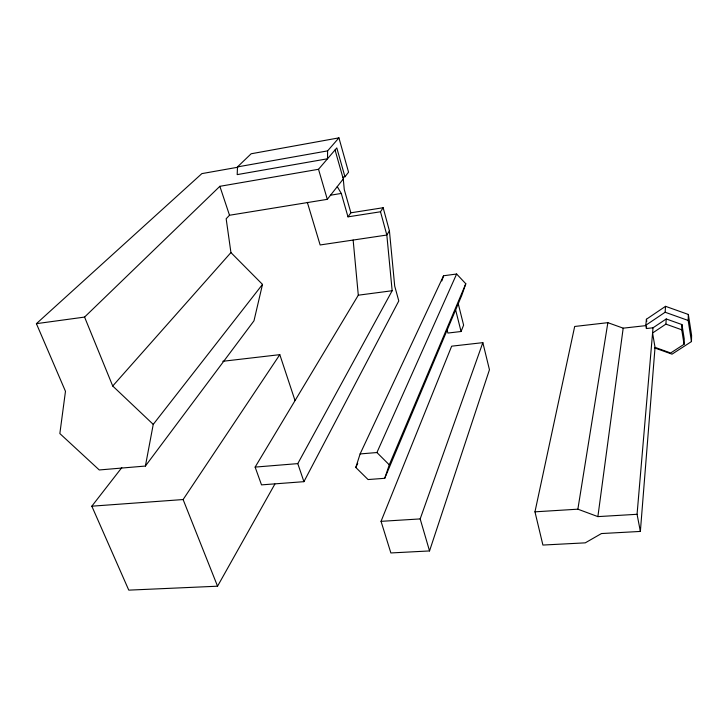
<?xml version="1.0" encoding="UTF-8"?>
<svg xmlns="http://www.w3.org/2000/svg" width="728" height="728" viewBox="0 0 728 728"><rect width="100%" height="100%" fill="white"/><g stroke="black" fill="none" stroke-linecap="round" stroke-linejoin="round"><path stroke-width="1.09" d="M338.93 137.865L327.6 150.887L327.509 158.786L237.191 174.62L237.492 166.903L251.151 153.772L338.93 137.865L348.566 172.199L344.963 176.795L342.742 177.177M654.572 347.893L672.035 354.163L691.464 341.569L691.6 335.417L688.351 314.46L665.529 306.324L646.409 319.246L645.827 325.225L646.4 328.537L653.016 327.8L666.229 318.964L681.954 324.57L684.238 338.984L684.056 344.289L670.67 352.98L655.036 347.365L652.57 333.005L665.902 324.124L666.229 318.964M691.464 341.569L688.178 320.466L688.351 314.46M684.056 344.289L681.754 329.793L681.954 324.57M645.827 325.225L665.128 312.239L665.529 306.324M645.572 325.653L623.186 328.164L607.862 322.668L574.683 326.472L534.962 511.83L542.906 545.054L585.257 542.851L601.455 533.551L640.367 531.431L655.036 347.365M640.367 531.431L637.064 514.296L653.016 327.8M646.4 328.537L646.591 326.535M637.064 514.296L597.879 516.616L623.186 328.164M534.962 511.83L577.868 509.181L607.862 322.668M237.829 167.231L201.856 173.619L36.4 323.66L65.475 391.318L59.851 433.56L99.263 469.96L145.4 466.047L153.244 424.388L262.499 284.402L230.931 252.58L226.162 218.755L229.511 215.251L327.3 199.336L343.279 178.952L335.053 149.959M262.499 284.402L253.981 320.802L145.4 466.047M355.801 467.467L360.105 453.935L443.561 275.766L456.629 274.01L465.802 283.756L461.861 295.131L384.73 478.305L368.068 479.552L355.801 467.467L357.721 463.345M429.538 550.941L489.453 369.742L482.846 342.651L451.66 346.173L381.044 521.339L390.872 552.952L429.538 550.941L420.174 518.918L482.846 342.651M441.841 280.944L443.561 275.766M384.73 478.305L389.28 464.828L465.802 283.756M447.065 329.82L447.902 333.051L461.07 331.504L463.609 325.134L458.24 303.722M360.105 453.935L376.922 452.534L456.629 274.01M353.144 240.049L358.303 295.195L255.128 467.094L261.516 484.875L303.922 481.672L398.789 300.946L394.703 286.068L389.416 230.831L383.156 207.726L350.878 212.804L347.984 216.853L341.286 193.439L337.264 186.623M303.922 481.672L297.788 463.618L392.155 290.736L386.832 235.035L380.498 211.775L383.156 207.726M121.803 467.631L91.828 506.188L128.774 590.135L217.554 586.204L274.893 484.038M389.416 230.831L386.832 235.035L320.138 244.963L307.334 202.357M91.828 506.188L183.11 499.545L279.807 354.654L295.031 400.573M36.4 323.66L84.575 317.08L219.865 186.313L318.518 169.287L336.8 147.911L344.963 176.795M153.244 424.388L112.722 386.013L230.931 252.58M237.492 166.903L327.6 150.887M330.376 195.231L341.286 193.439M347.984 216.853L380.498 211.775M358.303 295.195L392.155 290.736M222.786 361.288L279.807 354.654M255.128 467.094L297.788 463.618M381.044 521.339L420.174 518.918M665.128 312.239L688.178 320.466M665.902 324.124L681.754 329.793M577.868 509.181L597.879 516.616M376.922 452.534L389.28 464.828M84.575 317.08L112.722 386.013M183.11 499.545L217.554 586.204M219.865 186.313L229.511 215.251M318.518 169.287L327.3 199.336M350.878 212.804L344.262 189.544L343.279 178.952M455.628 309.919L461.07 331.504M646.409 319.246L646.792 321.439"/></g></svg>
